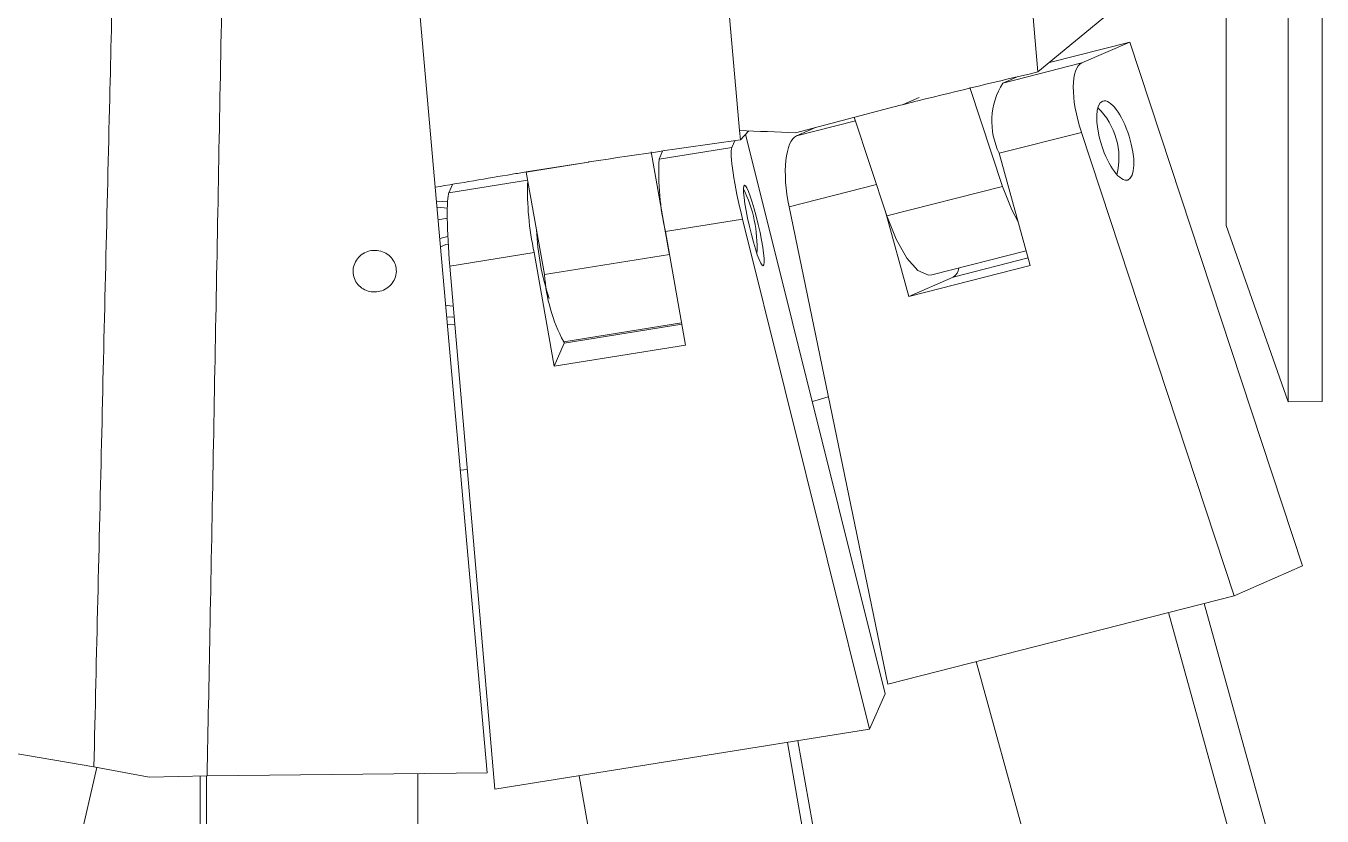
# Model space of a CAD drawing. Header units: millimetres. Extents: x 0 to 1189, y 0 to 841.
# Drawn here: x 292.88 to 305.11, y 575.55 to 583.01 of the extents above; entities that cross this region are included whole.
import ezdxf

# ---------------------------------------------------------------- set-up
doc = ezdxf.new("R2010")
doc.units = ezdxf.units.MM
doc.layers.get('0').update_dxf_attribs({"lineweight": 18})

msp = doc.modelspace()

# ---------------------------------------------------------------- linework, layer by layer
at = {"color": 7, "linetype": 'Continuous', "lineweight": 15}
for p, q in [((304.7945, 579.4582), (304.7945, 587.7306)), ((305.1139, 579.4616), (305.1139, 587.734)), ((296.4298, 585.0116), (296.743, 581.4831)), ((299.355, 584.9622), (299.6163, 582.018)), ((302.2344, 584.8008), (302.4323, 582.5714)), ((304.2081, 584.016), (304.2081, 581.1221)), ((302.4323, 582.5714), (303.1419, 583.1573)), ((302.5403, 582.6606), (303.2978, 582.8539)), ((302.8468, 582.6566), (303.2978, 582.8539)), ((303.2978, 582.8539), (304.9287, 577.9121)), ((302.1, 582.466), (302.8468, 582.6566)), ((302.1, 582.466), (302.2293, 582.5226)), ((302.0974, 581.491), (301.7889, 582.4243)), ((301.1607, 582.2638), (301.3096, 582.3289)), ((300.1422, 581.9974), (301.026, 582.2297)), ((301.0071, 581.2128), (300.6987, 582.1461)), ((301.026, 582.2297), (301.0599, 582.2383)), ((299.6163, 582.018), (299.6242, 581.9296)), ((299.6242, 581.9296), (299.702, 582.0149)), ((300.154, 581.9694), (300.3315, 582.0471)), ((299.5435, 581.8601), (299.5705, 581.9218)), ((299.673, 581.9831), (300.9891, 576.7037)), ((302.8417, 582.0018), (302.0664, 581.804)), ((302.8417, 582.0018), (304.2844, 577.6302)), ((298.9517, 580.8599), (298.7805, 581.8163)), ((298.8564, 581.7501), (299.5435, 581.8601)), ((298.8564, 581.7501), (298.8883, 581.823)), ((302.359, 580.7452), (302.0664, 581.804)), ((297.6014, 581.6276), (298.1909, 581.7219)), ((297.6016, 581.6282), (298.1909, 581.7219)), ((297.6014, 581.6276), (297.6016, 581.6282)), ((297.7747, 580.6596), (297.6014, 581.6276)), ((296.743, 581.4831), (297.2332, 575.9599)), ((296.8725, 581.4326), (296.9068, 581.5109)), ((299.6564, 581.4731), (299.6523, 581.4724)), ((302.0974, 581.491), (301.0071, 581.2128)), ((296.7544, 581.3538), (296.8624, 581.346)), ((296.8577, 581.2849), (296.7595, 581.2971)), ((301.0136, 576.7956), (300.0822, 581.2976)), ((296.7702, 581.1764), (296.8565, 581.1926)), ((299.6437, 581.1828), (298.9154, 581.0662)), ((299.6437, 581.1828), (300.8433, 576.3707)), ((301.2142, 580.4531), (300.9898, 581.2652)), ((299.1038, 579.9954), (298.9154, 581.0662)), ((304.2081, 581.1221), (304.7945, 579.4582)), ((296.7858, 581.0002), (296.8614, 581.02)), ((297.6774, 580.868), (296.8799, 580.7404)), ((297.8658, 579.7973), (297.6774, 580.868)), ((301.4303, 580.6569), (302.3206, 580.8841)), ((297.3062, 575.8045), (296.8799, 580.7404)), ((301.2142, 580.4531), (302.359, 580.7452)), ((301.633, 580.6363), (301.2142, 580.4531)), ((297.8122, 580.4487), (297.8157, 580.4493)), ((296.8574, 580.1932), (296.9275, 580.1884)), ((297.9554, 580.0261), (299.0671, 580.204)), ((297.9606, 580.0138), (297.8658, 579.7973)), ((297.8658, 579.7973), (299.1038, 579.9954)), ((297.9606, 580.0138), (297.9641, 580.0274)), ((304.7945, 579.4582), (305.1139, 579.4616)), ((296.9799, 578.8135), (297.0457, 578.8206)), ((304.2844, 577.6302), (304.9287, 577.9121)), ((304.2844, 577.6302), (301.0136, 576.7956)), ((304.0025, 577.5583), (304.6197, 575.3252)), ((303.6653, 577.4722), (304.2976, 575.1842)), ((301.8481, 577.0086), (302.4805, 574.7205)), ((300.8433, 576.3707), (300.9891, 576.7037)), ((293.5206, 576.0147), (291.0902, 576.4305)), ((300.8433, 576.3707), (297.3062, 575.8045)), ((300.167, 576.2624), (300.4723, 574.5265)), ((300.0676, 576.2465), (300.3994, 574.3599)), ((294.0415, 575.9194), (293.5206, 576.0147)), ((293.5488, 576.0095), (292.9057, 573.2543)), ((294.5896, 575.9318), (294.0415, 575.9194)), ((294.5226, 575.9303), (294.5226, 573.5815)), ((294.5836, 575.9317), (294.5836, 573.4082)), ((297.2332, 575.9599), (294.5896, 575.9318)), ((296.5799, 575.953), (296.5799, 573.4294)), ((298.1025, 575.932), (298.4343, 574.0454))]:
    msp.add_line(p, q, dxfattribs=at)
at = {"color": 8, "linetype": 'Continuous', "lineweight": 15}
for p, q in [((300.154, 581.9694), (300.7101, 582.1113)), ((296.8725, 581.4326), (297.615, 581.5514)), ((300.9093, 581.5087), (300.0822, 581.2976)), ((297.7747, 580.6596), (298.9537, 580.8483)), ((302.3393, 580.8166), (301.633, 580.6363)), ((299.0693, 580.1912), (297.9606, 580.0138))]:
    msp.add_line(p, q, dxfattribs=at)
at = {"color": 7, "linetype": 'Continuous', "lineweight": 15}
for points in [[(302.2454, 581.1562), (302.1846, 581.271), (302.0974, 581.491)], [(301.4303, 580.6569), (301.3975, 580.6542), (301.2996, 580.6991), (301.1952, 580.8158), (301.0944, 580.9928), (301.0071, 581.2128)], [(296.8651, 580.9473), (296.8437, 580.9422), (296.7927, 580.9231)], [(296.8416, 580.372), (296.8821, 580.3643), (296.9125, 580.3622)], [(296.9214, 580.2601), (296.9075, 580.2594), (296.8514, 580.2608)], [(300.3014, 579.4623), (300.3254, 579.4693), (300.4526, 579.5072)]]:
    msp.add_lwpolyline(points, dxfattribs=at)
for centre, radius, start, end in [((302.6809, 582.1046), 0.6841, 148.11016, 206.06953), ((302.5323, 581.7589), 0.6645, 346.33789, 45.60544), ((296.9756, 508.0936), 73.9716, 87.546518, 87.954165), ((301.3118, 581.6173), 2.4589, 176.90411, 192.95284), ((300.2327, 581.4407), 2.6186, 177.70872, 192.63236), ((298.5351, 580.9187), 1.2454, 357.2331, 26.24104), ((300.0701, 581.1863), 2.3735, 182.48107, 198.46944), ((301.5677, 580.7339), 0.1174, 303.78365, 354.08807), ((299.3037, 580.7531), 1.5318, 183.50014, 208.3344)]:
    msp.add_arc(centre, radius, start, end, dxfattribs=at)
for centre, major_axis, ratio, start_param, end_param in [((303.035, 582.0864), (-0.1808, 0.573), 0.3493581, 0.0374299, 1.6082262), ((300.2755, 581.3822), (-0.1052, 0.5922), 0.3421247, 0.0823338, 1.6531301), ((299.6874, 581.2827), (-0.1361, 0.5858), 0.1096115, 0.145885, 1.7166813), ((296.9236, 580.8403), (-0.0435, 0.6007), 0.085547, 0.1609282, 1.7317245)]:
    msp.add_ellipse(centre, major_axis=major_axis, ratio=ratio, start_param=start_param, end_param=end_param, dxfattribs=at)
for centre, major_axis, ratio in [((303.1621, 581.9245), (-0.1175, 0.3724), 0.3493581), ((299.75, 581.1235), (-0.0884, 0.3808), 0.1096115)]:
    msp.add_ellipse(centre, major_axis=major_axis, ratio=ratio, dxfattribs=at)
for points, knots in [([(293.5206, 576.0147), (293.5453, 577.0654), (293.5948, 579.1667), (293.6553, 581.6984), (293.7019, 583.6292), (293.7234, 584.5094), (293.7343, 584.9592)], [0, 0, 0, 0, 3.1529854, 6.305967, 7.5972031, 8.9471006, 8.9471006, 8.9471006, 8.9471006]), ([(294.7597, 584.9939), (294.7514, 584.538), (294.7237, 583.0242), (294.6758, 580.4526), (294.6272, 577.8879), (294.5983, 576.3809), (294.5896, 575.9318)], [0, 0, 0, 0, 1.3679712, 4.5420082, 7.7160427, 9.0636356, 9.0636356, 9.0636356, 9.0636356]), ([(301.0599, 582.2383), (301.1399, 582.2586), (301.6053, 582.3768), (302.0577, 582.4832), (302.4323, 582.5714)], [0, 0, 0, 0, 0.2428231, 1.4122194, 1.4122194, 1.4122194, 1.4122194]), ([(298.1909, 581.7219), (298.1921, 581.7221), (298.673, 581.7964), (299.1492, 581.8631), (299.6242, 581.9296)], [0, 0, 0, 0, 0.0034101, 1.4482147, 1.4482147, 1.4482147, 1.4482147]), ([(296.743, 581.4831), (296.9852, 581.5249), (297.2716, 581.5743), (297.5576, 581.621), (297.6016, 581.6282)], [0, 0, 0, 0, 0.73670911, 0.87086189, 0.87086189, 0.87086189, 0.87086189]), ([(296.1704, 580.496), (296.1933, 580.4984), (296.2397, 580.5032), (296.3021, 580.5384), (296.3496, 580.5904), (296.3755, 580.6541), (296.3777, 580.7202), (296.3577, 580.782), (296.3181, 580.8344), (296.2619, 580.8726), (296.1943, 580.8912), (296.1229, 580.8867), (296.0573, 580.859), (296.0055, 580.8119), (295.9733, 580.7517), (295.9636, 580.6854), (295.9765, 580.6205), (296.0105, 580.5635), (296.0621, 580.5208), (296.1184, 580.4986), (296.1557, 580.4967), (296.1704, 580.496)], [0, 0, 0, 0, 0.0679169, 0.1382079, 0.2079843, 0.2756583, 0.3407331, 0.4045314, 0.4693113, 0.5364838, 0.6058834, 0.6761877, 0.7459712, 0.8144416, 0.8815174, 0.9475556, 1.0131127, 1.0787587, 1.1450139, 1.212335, 1.2563909, 1.2563909, 1.2563909, 1.2563909])]:
    msp.add_open_spline(points, degree=3, knots=knots, dxfattribs=at)

doc.saveas('drawing.dxf')
